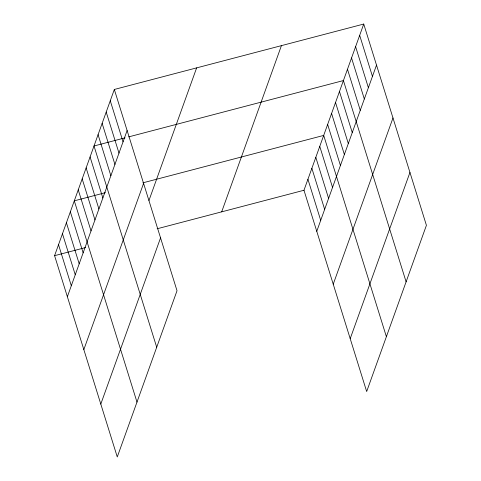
<?xml version="1.0" encoding="UTF-8"?>
<svg xmlns="http://www.w3.org/2000/svg" width="481" height="481" viewBox="0 0 481 481"><rect width="100%" height="100%" fill="white"/><g stroke="black" fill="none" stroke-linecap="round" stroke-linejoin="round"><path stroke-width="0.72" d="M114.328 89.466L177.02 290.74L117.268 456.95L54.581 255.676L114.328 89.466L363.732 24.05L426.419 225.324L366.672 391.534L303.98 190.26L363.732 24.05M67.364 296.723L127.116 130.513M83.832 349.597L143.585 183.387M148.96 200.493L196.633 67.875M100.8 404.076L160.552 237.867M221.681 211.844L281.427 45.635M316.769 231.307L376.515 65.097M333.237 284.181L392.983 117.971M350.204 338.66L409.95 172.451M125.06 137.837L94.011 145.977L156.704 347.252M128.667 136.887L343.416 80.561L406.108 281.836M105.339 192.683L74.296 200.824L136.989 402.098M142.881 182.834L323.701 135.414L386.387 336.688M54.581 255.676L85.624 247.535M157.173 228.764L303.98 190.26M359.668 35.353L372.45 76.401M355.603 46.657L368.392 87.704M351.539 57.954L364.327 99.008M347.48 69.258L360.263 110.305M339.472 91.534L352.254 132.582M335.528 102.501L348.316 143.548M331.583 113.474L344.372 154.521M327.639 124.441L340.428 165.488M319.757 146.38L332.539 187.428M315.813 157.353L328.595 198.4M311.868 168.32L324.651 209.367M307.924 179.293L320.707 220.34M110.263 100.769L123.052 141.817M106.205 112.067L118.987 153.12M102.14 123.37L114.923 164.418M98.076 134.674L110.864 175.721M90.073 156.944L102.856 197.992M86.129 167.917L98.912 208.964M82.185 178.884L94.967 219.931M78.241 189.857L91.023 230.904M70.352 211.796L83.141 252.844M66.408 222.763L79.197 263.816M62.464 233.736L75.252 274.783M58.526 244.703L71.308 285.756"/></g></svg>
